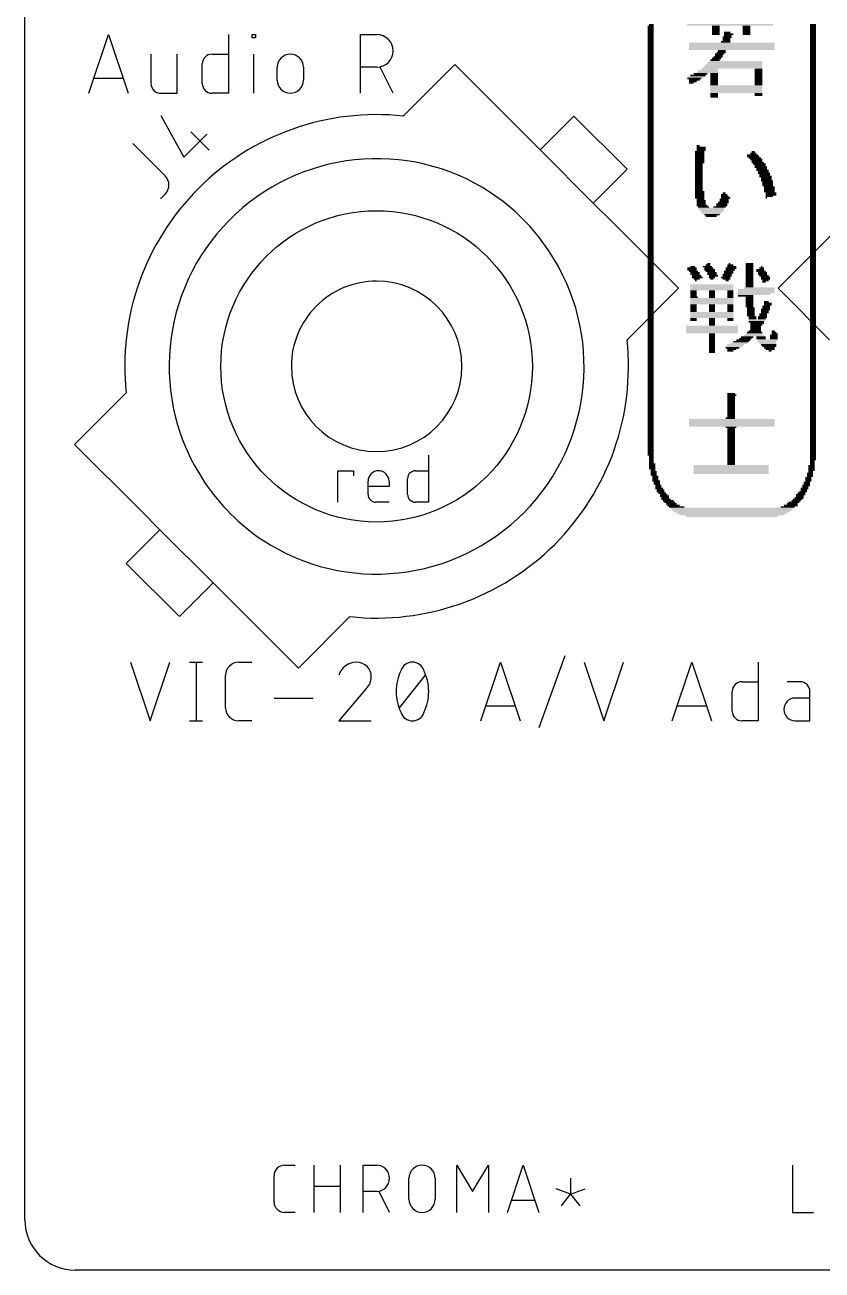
# Model space of a CAD drawing. Extents: x 0 to 29, y 0 to 47.3.
# Drawn here: x 0 to 15.87, y 0 to 24.8 of the extents above; entities that cross this region are included whole.
import ezdxf

# ---------------------------------------------------------------- set-up
doc = ezdxf.new("R2010")
doc.units = 0
for name, color, linetype in [('20', 30, 'CONTINUOUS'), ('21', 253, 'CONTINUOUS'), ('25', 253, 'CONTINUOUS'), ('51', 253, 'CONTINUOUS')]:
    doc.layers.add(name, color=color, linetype=linetype)

# ---------------------------------------------------------------- blocks, each defined once
blk = doc.blocks.new('RECT')
blk.add_solid([(-0.5, -0.5), (0.5, -0.5), (-0.5, 0.5), (0.5, 0.5)])

msp = doc.modelspace()

# ---------------------------------------------------------------- linework, layer by layer
at = {"layer": '20'}
for p, q in [((0, 1), (0, 38)), ((28, 0), (1, 0))]:
    msp.add_line(p, q, dxfattribs=at)
msp.add_arc((1, 1), 1, 180, 270, dxfattribs=at)
at = {"layer": '21'}
for p, q in [((1.2736, 23.4396), (1.663, 24.608)), ((1.663, 24.608), (2.0525, 23.4396)), ((4.0504, 24.608), (4.0504, 23.4396)), ((4.5262, 24.543), (4.5262, 24.608)), ((4.5262, 24.608), (4.5911, 24.608)), ((4.5911, 24.608), (4.5911, 24.543)), ((6.6798, 23.4396), (6.6798, 24.608)), ((6.6798, 24.608), (7.0044, 24.608)), ((4.5911, 24.543), (4.5262, 24.543)), ((2.5083, 24.2185), (2.5083, 23.6343)), ((3.0276, 23.4396), (3.0276, 24.2185)), ((3.7258, 24.2185), (4.0504, 24.2185)), ((4.5586, 23.4396), (4.5586, 24.2185)), ((3.5311, 23.6343), (3.5311, 24.0237)), ((5.0229, 23.6992), (5.0229, 23.9588)), ((5.5422, 23.9588), (5.5422, 23.6992)), ((7.0044, 23.9588), (6.6798, 23.9588)), ((7.3289, 23.4396), (7.0693, 23.9588)), ((7.5303, 22.9851), (8.5556, 24.0104)), ((8.5556, 24.0104), (9.8638, 22.7023)), ((1.9551, 23.7317), (1.3709, 23.7317)), ((2.703, 23.4396), (3.0276, 23.4396)), ((4.0504, 23.4396), (3.7258, 23.4396)), ((11.7023, 20.8638), (13.0104, 19.5556)), ((14.9896, 19.5556), (16.2624, 20.8284)), ((13.0104, 19.5556), (11.9851, 18.5303)), ((16.0149, 18.5303), (14.9896, 19.5556)), ((0.9896, 16.4444), (2.0149, 17.4697)), ((2.2977, 15.1362), (0.9896, 16.4444)), ((8.035, 16.2341), (8.035, 15.2944)), ((6.225, 15.2944), (6.225, 15.9209)), ((6.225, 15.9209), (6.5382, 15.9209)), ((6.5382, 15.9209), (6.5382, 15.8165)), ((7.774, 15.9209), (8.035, 15.9209)), ((6.8294, 15.451), (6.8294, 15.712)), ((7.2471, 15.712), (7.2471, 15.6076)), ((7.6173, 15.451), (7.6173, 15.7643)), ((7.2471, 15.6076), (6.8294, 15.6076)), ((7.2471, 15.2944), (6.9861, 15.2944)), ((8.035, 15.2944), (7.774, 15.2944)), ((5.4444, 11.9896), (4.1716, 13.2624)), ((6.4697, 13.0149), (5.4444, 11.9896)), ((10.2346, 10.8097), (10.7539, 12.2378)), ((2.1038, 12.108), (2.4932, 10.9396)), ((2.4932, 10.9396), (2.8827, 12.108)), ((3.2778, 12.108), (3.5374, 12.108)), ((3.4076, 12.108), (3.4076, 10.9396)), ((4.2538, 12.108), (4.5134, 12.108)), ((9.076, 10.9396), (9.4655, 12.108)), ((9.4655, 12.108), (9.855, 10.9396)), ((11.1334, 12.108), (11.5229, 10.9396)), ((11.5229, 10.9396), (11.9124, 12.108)), ((12.886, 10.9396), (13.2755, 12.108)), ((13.2755, 12.108), (13.665, 10.9396)), ((14.5961, 12.108), (14.5961, 10.9396)), ((3.9941, 11.1992), (3.9941, 11.8483)), ((7.4533, 11.1992), (7.9726, 11.8483)), ((14.2715, 11.7185), (14.5961, 11.7185)), ((15.43, 11.7185), (15.1704, 11.7185)), ((6.7971, 11.5887), (6.2454, 10.9396)), ((14.0768, 11.1343), (14.0768, 11.5237)), ((15.6248, 10.9396), (15.6248, 11.5237)), ((4.9613, 11.3939), (5.7402, 11.3939)), ((9.7576, 11.2317), (9.1734, 11.2317)), ((13.5676, 11.2317), (12.9834, 11.2317)), ((15.6248, 11.3939), (15.3327, 11.3939)), ((3.2778, 10.9396), (3.5374, 10.9396)), ((4.5134, 10.9396), (4.2538, 10.9396)), ((6.2454, 10.9396), (6.8945, 10.9396)), ((14.5961, 10.9396), (14.2715, 10.9396)), ((15.3327, 10.9396), (15.6248, 10.9396)), ((5.1682, 2.0892), (5.377, 2.0892)), ((5.7544, 1.1494), (5.7544, 2.0892)), ((6.2765, 2.0892), (6.2765, 1.1494)), ((6.7355, 1.1494), (6.7355, 2.0892)), ((6.7355, 2.0892), (6.9965, 2.0892)), ((8.5978, 1.1494), (8.5978, 2.0892)), ((8.5978, 2.0892), (8.911, 1.567)), ((8.911, 1.567), (9.2243, 2.0892)), ((9.2243, 2.0892), (9.2243, 1.1494)), ((9.6036, 1.1494), (9.9169, 2.0892)), ((9.9169, 2.0892), (10.2301, 1.1494)), ((15.2781, 2.0892), (15.2781, 1.1494)), ((4.9594, 1.3582), (4.9594, 1.8803)), ((7.6442, 1.4104), (7.6442, 1.8281)), ((8.1663, 1.8281), (8.1663, 1.4104)), ((10.8618, 1.8281), (10.8618, 1.5148)), ((5.7544, 1.6715), (6.2765, 1.6715)), ((6.9965, 1.567), (6.7355, 1.567)), ((7.2576, 1.1494), (7.0487, 1.567)), ((10.8618, 1.5148), (10.5746, 1.6193)), ((10.679, 1.2799), (10.8618, 1.5148)), ((10.8618, 1.5148), (11.1489, 1.6193)), ((10.8618, 1.5148), (11.0445, 1.2799)), ((10.1518, 1.3843), (9.6819, 1.3843)), ((5.377, 1.1494), (5.1682, 1.1494)), ((15.2781, 1.1494), (15.6958, 1.1494))]:
    msp.add_line(p, q, dxfattribs=at)
msp.add_circle((7, 18), 3.1, dxfattribs=at)
for centre, radius, start, end in [((7.0044, 24.2834), 0.3246, 270, 90), ((3.7258, 24.0237), 0.1947, 90, 180), ((5.2825, 23.9588), 0.2596, 0, 180), ((2.703, 23.6343), 0.1947, 180, 270), ((3.7258, 23.6343), 0.1947, 180, 270), ((5.2825, 23.6992), 0.2596, 180, 0), ((7, 18), 5.0133, 83.9278, 186.0722), ((7.0036, 18.0036), 4.1332, 56.8671, 213.8403), ((6.9964, 17.9964), 4.1332, 236.8671, 33.8403), ((7, 18), 1.6971, 179.9999, 89.9999), ((7, 18), 5.0132, 263.9275, 6.0725), ((7.0383, 15.712), 0.2088, 0, 180), ((7.774, 15.7643), 0.1566, 90, 180), ((6.9861, 15.451), 0.1566, 180, 270), ((7.774, 15.451), 0.1566, 180, 270), ((4.2538, 11.8483), 0.2596, 90.0007, 180), ((6.6024, 11.7327), 0.3753, 90.0001, 162.0549), ((6.6024, 11.8159), 0.2921, 0, 90), ((8.3512, 11.5238), 0.9628, 154.0109, 180.0001), ((7.7129, 11.8678), 0.2402, 90, 161.0751), ((7.7129, 11.8678), 0.2402, 18.9248, 90.0002), ((7.0746, 11.5237), 0.9629, 359.9999, 25.9891), ((6.5807, 11.8159), 0.3138, 313.604, 359.9996), ((14.2715, 11.5237), 0.1947, 90, 180), ((15.43, 11.5237), 0.1947, 0, 90), ((8.3512, 11.5237), 0.9629, 180, 205.9888), ((7.0746, 11.5237), 0.9629, 334.0112, 360), ((4.2538, 11.1992), 0.2596, 180, 270), ((15.3327, 11.1667), 0.2272, 90, 270), ((7.7129, 11.1797), 0.2402, 198.9254, 269.9998), ((7.7129, 11.1797), 0.2402, 270, 341.0747), ((14.2715, 11.1343), 0.1947, 180, 270), ((5.1682, 1.8803), 0.2088, 90.0009, 180), ((6.9965, 1.8281), 0.2611, 270, 90), ((7.9052, 1.8281), 0.2611, 0, 180), ((5.1682, 1.3582), 0.2088, 180, 270), ((7.9052, 1.4104), 0.2611, 180, 0)]:
    msp.add_arc(centre, radius, start, end, dxfattribs=at)
at = {"layer": '25'}
for p, q in [((2.7038, 22.9941), (3.1628, 22.1679)), ((3.1628, 22.1679), (3.6218, 22.6269)), ((3.3005, 22.6728), (3.6677, 22.3056)), ((2.1473, 22.4376), (2.7899, 21.795)), ((2.7899, 21.4278), (2.6981, 21.336))]:
    msp.add_line(p, q, dxfattribs=at)
msp.add_arc((2.6063, 21.6114), 0.2596, 315.0007, 45.0002, dxfattribs=at)
at = {"layer": '51'}
for p, q in [((10.2527, 22.3133), (10.9244, 22.9851)), ((10.9244, 22.9851), (11.9851, 21.9244)), ((9.8638, 22.7023), (10.2527, 22.3133)), ((10.2527, 22.3133), (11.3133, 21.2527)), ((11.9851, 21.9244), (11.3133, 21.2527)), ((11.3133, 21.2527), (11.7023, 20.8638)), ((2.2977, 15.1362), (2.6866, 14.7473)), ((2.6866, 14.7473), (2.0149, 14.0756)), ((2.6866, 14.7473), (3.7473, 13.6866)), ((2.0149, 14.0756), (3.0756, 13.0149)), ((3.0756, 13.0149), (3.7473, 13.6866)), ((3.7473, 13.6866), (4.1716, 13.2624))]:
    msp.add_line(p, q, dxfattribs=at)
for centre, radius, start, end in [((6.9822, 18.0176), 4.1333, 33.4866, 56.5134), ((7, 18), 1.6971, 89.9999, 179.9999), ((7.0178, 17.9824), 4.1333, 213.4866, 236.5134)]:
    msp.add_arc(centre, radius, start, end, dxfattribs=at)

# ---------------------------------------------------------------- block references
at = {"layer": '21', "yscale": 0.0305}
for p, xscale in [((12.4698, 24.8008), 0.0914), ((14.0395, 24.8008), 1.7069), ((15.6854, 24.8008), 0.1219), ((12.4545, 24.7704), 0.1219), ((12.4545, 24.7399), 0.1219), ((12.4545, 24.7094), 0.1219), ((12.4545, 24.6789), 0.1219), ((12.4545, 24.6484), 0.1219), ((12.4545, 24.618), 0.1219), ((12.4545, 24.5875), 0.1219), ((12.4545, 24.557), 0.1219), ((13.7499, 24.7704), 0.1524), ((13.7499, 24.7399), 0.1524), ((13.7499, 24.7094), 0.1524), ((13.7499, 24.6789), 0.1524), ((13.7499, 24.6484), 0.1524), ((13.7499, 24.618), 0.1524), ((13.9785, 24.557), 0.1829), ((13.9785, 24.6484), 0.1219), ((14.009, 24.618), 0.1829), ((13.9938, 24.5875), 0.1524), ((14.3595, 24.7704), 0.1524), ((14.3595, 24.7399), 0.1524), ((14.3595, 24.7094), 0.1524), ((14.3595, 24.6789), 0.1524), ((14.3595, 24.6484), 0.1524), ((14.3595, 24.618), 0.1524), ((15.6854, 24.7704), 0.1219), ((15.6854, 24.7399), 0.1219), ((15.6854, 24.7094), 0.1219), ((15.6854, 24.6789), 0.1219), ((15.6854, 24.6484), 0.1219), ((15.6854, 24.618), 0.1219), ((15.6854, 24.5875), 0.1219), ((15.6854, 24.557), 0.1219), ((12.4545, 24.5265), 0.1219), ((12.4545, 24.496), 0.1219), ((12.4545, 24.4656), 0.1219), ((12.4545, 24.4351), 0.1219), ((12.4545, 24.4046), 0.1219), ((12.4545, 24.3741), 0.1219), ((12.4545, 24.3436), 0.1219), ((12.4545, 24.3132), 0.1219), ((14.07, 24.4351), 1.7069), ((14.07, 24.4046), 1.7069), ((14.07, 24.3741), 1.7069), ((14.07, 24.3436), 1.7069), ((14.07, 24.3132), 1.7069), ((13.948, 24.4656), 0.1829), ((13.9633, 24.5265), 0.1524), ((13.9633, 24.496), 0.1524), ((15.6854, 24.5265), 0.1219), ((15.6854, 24.496), 0.1219), ((15.6854, 24.4656), 0.1219), ((15.6854, 24.4351), 0.1219), ((15.6854, 24.4046), 0.1219), ((15.6854, 24.3741), 0.1219), ((15.6854, 24.3436), 0.1219), ((15.6854, 24.3132), 0.1219), ((12.4545, 24.2827), 0.1219), ((12.4545, 24.2522), 0.1219), ((12.4545, 24.2217), 0.1219), ((12.4545, 24.1912), 0.1219), ((12.4545, 24.1608), 0.1219), ((12.4545, 24.1303), 0.1219), ((12.4545, 24.0998), 0.1219), ((12.4545, 24.0693), 0.1219), ((14.1462, 24.0693), 1.0668), ((13.7347, 24.0998), 0.1829), ((13.7652, 24.1303), 0.1829), ((13.7956, 24.1608), 0.1829), ((13.8261, 24.2217), 0.1829), ((13.8109, 24.1912), 0.1524), ((13.8566, 24.2522), 0.1829), ((13.8718, 24.2827), 0.1524), ((15.6854, 24.2827), 0.1219), ((15.6854, 24.2522), 0.1219), ((15.6854, 24.2217), 0.1219), ((15.6854, 24.1912), 0.1219), ((15.6854, 24.1608), 0.1219), ((15.6854, 24.1303), 0.1219), ((15.6854, 24.0998), 0.1219), ((15.6854, 24.0693), 0.1219), ((12.4545, 24.0388), 0.1219), ((12.4545, 24.0084), 0.1219), ((12.4545, 23.9779), 0.1219), ((12.4545, 23.9474), 0.1219), ((12.4545, 23.9169), 0.1219), ((12.4545, 23.8864), 0.1219), ((12.4545, 23.8559), 0.1219), ((12.4545, 23.8255), 0.1219), ((12.4545, 23.795), 0.1219), ((13.3994, 23.795), 0.3048), ((13.4451, 23.8255), 0.2743), ((13.5823, 23.8559), 0.4267), ((13.5975, 23.8864), 0.3962), ((13.628, 23.9169), 0.3353), ((14.0852, 23.9474), 1.1887), ((14.1004, 23.9779), 1.1582), ((14.1157, 24.0084), 1.1278), ((14.1309, 24.0388), 1.0973), ((13.7194, 23.8255), 0.1524), ((13.7194, 23.795), 0.1524), ((14.6034, 23.9169), 0.1524), ((14.6034, 23.8864), 0.1524), ((14.6034, 23.8559), 0.1524), ((14.6034, 23.8255), 0.1524), ((14.6034, 23.795), 0.1524), ((15.6854, 24.0388), 0.1219), ((15.6854, 24.0084), 0.1219), ((15.6854, 23.9779), 0.1219), ((15.6854, 23.9474), 0.1219), ((15.6854, 23.9169), 0.1219), ((15.6854, 23.8864), 0.1219), ((15.6854, 23.8559), 0.1219), ((15.6854, 23.8255), 0.1219), ((15.6854, 23.795), 0.1219), ((12.4545, 23.7645), 0.1219), ((12.4545, 23.734), 0.1219), ((12.4545, 23.7035), 0.1219), ((12.4545, 23.6731), 0.1219), ((12.4545, 23.6426), 0.1219), ((12.4545, 23.6121), 0.1219), ((12.4545, 23.5816), 0.1219), ((12.4545, 23.5511), 0.1219), ((13.3537, 23.7645), 0.3353), ((13.3232, 23.734), 0.2743), ((13.3232, 23.7035), 0.2134), ((13.2927, 23.6731), 0.1524), ((13.2622, 23.6426), 0.0914), ((13.7194, 23.7645), 0.1524), ((13.7194, 23.734), 0.1524), ((13.7194, 23.7035), 0.1524), ((13.7194, 23.6731), 0.1524), ((13.7194, 23.6426), 0.1524), ((13.7194, 23.6121), 0.1524), ((14.1614, 23.5816), 1.0363), ((14.1614, 23.5511), 1.0363), ((14.6034, 23.7645), 0.1524), ((14.6034, 23.734), 0.1524), ((14.6034, 23.7035), 0.1524), ((14.6034, 23.6731), 0.1524), ((14.6034, 23.6426), 0.1524), ((14.6034, 23.6121), 0.1524), ((15.6854, 23.7645), 0.1219), ((15.6854, 23.734), 0.1219), ((15.6854, 23.7035), 0.1219), ((15.6854, 23.6731), 0.1219), ((15.6854, 23.6426), 0.1219), ((15.6854, 23.6121), 0.1219), ((15.6854, 23.5816), 0.1219), ((15.6854, 23.5511), 0.1219), ((12.4545, 23.5207), 0.1219), ((12.4545, 23.4902), 0.1219), ((12.4545, 23.4597), 0.1219), ((12.4545, 23.4292), 0.1219), ((12.4545, 23.3987), 0.1219), ((12.4545, 23.3683), 0.1219), ((12.4545, 23.3378), 0.1219), ((12.4545, 23.3073), 0.1219), ((13.7194, 23.4292), 0.1524), ((13.7194, 23.3987), 0.1524), ((13.7194, 23.3683), 0.1524), ((14.1614, 23.5207), 1.0363), ((14.1614, 23.4902), 1.0363), ((14.1614, 23.4597), 1.0363), ((14.6034, 23.4292), 0.1524), ((14.6034, 23.3987), 0.1524), ((15.6854, 23.5207), 0.1219), ((15.6854, 23.4902), 0.1219), ((15.6854, 23.4597), 0.1219), ((15.6854, 23.4292), 0.1219), ((15.6854, 23.3987), 0.1219), ((15.6854, 23.3683), 0.1219), ((15.6854, 23.3378), 0.1219), ((15.6854, 23.3073), 0.1219), ((12.4545, 23.2768), 0.1219), ((12.4545, 23.2463), 0.1219), ((12.4545, 23.2159), 0.1219), ((12.4545, 23.1854), 0.1219), ((12.4545, 23.1549), 0.1219), ((12.4545, 23.1244), 0.1219), ((12.4545, 23.0939), 0.1219), ((12.4545, 23.0635), 0.1219), ((15.6854, 23.2768), 0.1219), ((15.6854, 23.2463), 0.1219), ((15.6854, 23.2159), 0.1219), ((15.6854, 23.1854), 0.1219), ((15.6854, 23.1549), 0.1219), ((15.6854, 23.1244), 0.1219), ((15.6854, 23.0939), 0.1219), ((15.6854, 23.0635), 0.1219), ((12.4545, 23.033), 0.1219), ((12.4545, 23.0025), 0.1219), ((12.4545, 22.972), 0.1219), ((12.4545, 22.9415), 0.1219), ((12.4545, 22.9111), 0.1219), ((12.4545, 22.8806), 0.1219), ((12.4545, 22.8501), 0.1219), ((12.4545, 22.8196), 0.1219), ((15.6854, 23.033), 0.1219), ((15.6854, 23.0025), 0.1219), ((15.6854, 22.972), 0.1219), ((15.6854, 22.9415), 0.1219), ((15.6854, 22.9111), 0.1219), ((15.6854, 22.8806), 0.1219), ((15.6854, 22.8501), 0.1219), ((15.6854, 22.8196), 0.1219), ((12.4545, 22.7891), 0.1219), ((12.4545, 22.7587), 0.1219), ((12.4545, 22.7282), 0.1219), ((12.4545, 22.6977), 0.1219), ((12.4545, 22.6672), 0.1219), ((12.4545, 22.6368), 0.1219), ((12.4545, 22.6063), 0.1219), ((12.4545, 22.5758), 0.1219), ((15.6854, 22.7891), 0.1219), ((15.6854, 22.7587), 0.1219), ((15.6854, 22.7282), 0.1219), ((15.6854, 22.6977), 0.1219), ((15.6854, 22.6672), 0.1219), ((15.6854, 22.6368), 0.1219), ((15.6854, 22.6063), 0.1219), ((15.6854, 22.5758), 0.1219), ((12.4545, 22.5453), 0.1219), ((12.4545, 22.5148), 0.1219), ((12.4545, 22.4844), 0.1219), ((12.4545, 22.4539), 0.1219), ((12.4545, 22.4234), 0.1219), ((12.4545, 22.3929), 0.1219), ((12.4545, 22.3624), 0.1219), ((12.4545, 22.332), 0.1219), ((13.3994, 22.3929), 0.061), ((13.4604, 22.3624), 0.1829), ((13.4604, 22.332), 0.1829), ((15.6854, 22.5453), 0.1219), ((15.6854, 22.5148), 0.1219), ((15.6854, 22.4844), 0.1219), ((15.6854, 22.4539), 0.1219), ((15.6854, 22.4234), 0.1219), ((15.6854, 22.3929), 0.1219), ((15.6854, 22.3624), 0.1219), ((15.6854, 22.332), 0.1219), ((12.4545, 22.3015), 0.1219), ((12.4545, 22.271), 0.1219), ((12.4545, 22.2405), 0.1219), ((12.4545, 22.21), 0.1219), ((12.4545, 22.1796), 0.1219), ((12.4545, 22.1491), 0.1219), ((12.4545, 22.1186), 0.1219), ((12.4545, 22.0881), 0.1219), ((12.4545, 22.0576), 0.1219), ((13.4299, 22.271), 0.1829), ((13.4299, 22.2405), 0.1829), ((13.4299, 22.21), 0.1829), ((13.4299, 22.1796), 0.1829), ((13.4299, 22.1491), 0.1829), ((13.4299, 22.1186), 0.1829), ((13.4299, 22.0881), 0.1829), ((13.4299, 22.0576), 0.1829), ((13.4604, 22.3015), 0.1829), ((14.4814, 22.21), 0.2134), ((14.4967, 22.1796), 0.2438), ((14.5272, 22.1491), 0.2438), ((14.5576, 22.1186), 0.2438), ((14.4967, 22.2405), 0.1219), ((14.4967, 22.271), 0.061), ((14.5729, 22.0881), 0.2134), ((14.5881, 22.0576), 0.2438), ((15.6854, 22.3015), 0.1219), ((15.6854, 22.271), 0.1219), ((15.6854, 22.2405), 0.1219), ((15.6854, 22.21), 0.1219), ((15.6854, 22.1796), 0.1219), ((15.6854, 22.1491), 0.1219), ((15.6854, 22.1186), 0.1219), ((15.6854, 22.0881), 0.1219), ((15.6854, 22.0576), 0.1219), ((12.4545, 22.0272), 0.1219), ((12.4545, 21.9967), 0.1219), ((12.4545, 21.9662), 0.1219), ((12.4545, 21.9357), 0.1219), ((12.4545, 21.9052), 0.1219), ((12.4545, 21.8748), 0.1219), ((12.4545, 21.8443), 0.1219), ((12.4545, 21.8138), 0.1219), ((13.4146, 22.0272), 0.1524), ((13.4146, 21.9967), 0.1524), ((13.4146, 21.9662), 0.1524), ((13.4146, 21.9357), 0.1524), ((13.4146, 21.9052), 0.1524), ((13.4146, 21.8748), 0.1524), ((13.4146, 21.8443), 0.1524), ((13.4146, 21.8138), 0.1524), ((14.6186, 22.0272), 0.2438), ((14.6338, 21.9967), 0.2134), ((14.6491, 21.9662), 0.2438), ((14.6643, 21.9357), 0.2134), ((14.6796, 21.9052), 0.2438), ((14.6948, 21.8748), 0.2134), ((14.71, 21.8443), 0.2438), ((14.7253, 21.8138), 0.2134), ((15.6854, 22.0272), 0.1219), ((15.6854, 21.9967), 0.1219), ((15.6854, 21.9662), 0.1219), ((15.6854, 21.9357), 0.1219), ((15.6854, 21.9052), 0.1219), ((15.6854, 21.8748), 0.1219), ((15.6854, 21.8443), 0.1219), ((15.6854, 21.8138), 0.1219), ((12.4545, 21.7833), 0.1219), ((12.4545, 21.7528), 0.1219), ((12.4545, 21.7224), 0.1219), ((12.4545, 21.6919), 0.1219), ((12.4545, 21.6614), 0.1219), ((12.4545, 21.6309), 0.1219), ((12.4545, 21.6004), 0.1219), ((12.4545, 21.57), 0.1219), ((13.4146, 21.7833), 0.1524), ((13.4146, 21.7528), 0.1524), ((13.4146, 21.7224), 0.1524), ((13.4146, 21.6919), 0.1524), ((13.4146, 21.6614), 0.1524), ((13.4146, 21.6309), 0.1524), ((13.4146, 21.6004), 0.1524), ((13.4146, 21.57), 0.1524), ((14.7405, 21.7833), 0.2438), ((14.7558, 21.7528), 0.2134), ((14.7558, 21.7224), 0.2134), ((14.771, 21.6919), 0.2438), ((14.7862, 21.6614), 0.2134), ((14.7862, 21.6309), 0.2134), ((14.7862, 21.6004), 0.2134), ((14.8167, 21.57), 0.2134), ((15.6854, 21.7833), 0.1219), ((15.6854, 21.7528), 0.1219), ((15.6854, 21.7224), 0.1219), ((15.6854, 21.6919), 0.1219), ((15.6854, 21.6614), 0.1219), ((15.6854, 21.6309), 0.1219), ((15.6854, 21.6004), 0.1219), ((15.6854, 21.57), 0.1219), ((12.4545, 21.5395), 0.1219), ((12.4545, 21.509), 0.1219), ((12.4545, 21.4785), 0.1219), ((12.4545, 21.448), 0.1219), ((12.4545, 21.4176), 0.1219), ((12.4545, 21.3871), 0.1219), ((12.4545, 21.3566), 0.1219), ((12.4545, 21.3261), 0.1219), ((13.4146, 21.5395), 0.1524), ((13.4146, 21.509), 0.1524), ((13.4299, 21.4785), 0.1829), ((13.4299, 21.448), 0.1829), ((13.4299, 21.4176), 0.1829), ((13.4299, 21.3871), 0.1829), ((13.4299, 21.3566), 0.1829), ((13.4451, 21.3261), 0.1524), ((13.9176, 21.3261), 0.1829), ((13.9328, 21.3871), 0.1524), ((13.948, 21.3566), 0.1829), ((13.9176, 21.4176), 0.1219), ((13.9176, 21.448), 0.061), ((14.8167, 21.5395), 0.2134), ((14.8167, 21.509), 0.2134), ((14.8167, 21.4785), 0.2134), ((14.8472, 21.448), 0.2134), ((14.8472, 21.4176), 0.2134), ((14.8167, 21.3871), 0.1524), ((14.7558, 21.3566), 0.0305), ((15.6854, 21.5395), 0.1219), ((15.6854, 21.509), 0.1219), ((15.6854, 21.4785), 0.1219), ((15.6854, 21.448), 0.1219), ((15.6854, 21.4176), 0.1219), ((15.6854, 21.3871), 0.1219), ((15.6854, 21.3566), 0.1219), ((15.6854, 21.3261), 0.1219), ((12.4545, 21.2956), 0.1219), ((12.4545, 21.2652), 0.1219), ((12.4545, 21.2347), 0.1219), ((12.4545, 21.2042), 0.1219), ((12.4545, 21.1737), 0.1219), ((12.4545, 21.1432), 0.1219), ((12.4545, 21.1128), 0.1219), ((12.4545, 21.0823), 0.1219), ((13.4604, 21.2956), 0.1829), ((13.4604, 21.2652), 0.1829), ((13.4604, 21.2347), 0.1829), ((13.4756, 21.2042), 0.2134), ((13.5061, 21.1737), 0.2134), ((13.6585, 21.1432), 0.5182), ((13.6737, 21.1128), 0.4877), ((13.6737, 21.0823), 0.4267), ((13.8261, 21.1737), 0.2438), ((13.8718, 21.2347), 0.2134), ((13.8718, 21.2042), 0.2134), ((13.9023, 21.2652), 0.2134), ((13.9176, 21.2956), 0.1829), ((15.6854, 21.2956), 0.1219), ((15.6854, 21.2652), 0.1219), ((15.6854, 21.2347), 0.1219), ((15.6854, 21.2042), 0.1219), ((15.6854, 21.1737), 0.1219), ((15.6854, 21.1432), 0.1219), ((15.6854, 21.1128), 0.1219), ((15.6854, 21.0823), 0.1219), ((12.4545, 21.0518), 0.1219), ((12.4545, 21.0213), 0.1219), ((12.4545, 20.9908), 0.1219), ((12.4545, 20.9604), 0.1219), ((12.4545, 20.9299), 0.1219), ((12.4545, 20.8994), 0.1219), ((12.4545, 20.8689), 0.1219), ((12.4545, 20.8384), 0.1219), ((13.6585, 21.0518), 0.3962), ((13.6737, 21.0213), 0.3048), ((13.6585, 20.9908), 0.2134), ((15.6854, 21.0518), 0.1219), ((15.6854, 21.0213), 0.1219), ((15.6854, 20.9908), 0.1219), ((15.6854, 20.9604), 0.1219), ((15.6854, 20.9299), 0.1219), ((15.6854, 20.8994), 0.1219), ((15.6854, 20.8689), 0.1219), ((15.6854, 20.8384), 0.1219), ((12.4545, 20.808), 0.1219), ((12.4545, 20.7775), 0.1219), ((12.4545, 20.747), 0.1219), ((12.4545, 20.7165), 0.1219), ((12.4545, 20.686), 0.1219), ((12.4545, 20.6556), 0.1219), ((12.4545, 20.6251), 0.1219), ((12.4545, 20.5946), 0.1219), ((15.6854, 20.808), 0.1219), ((15.6854, 20.7775), 0.1219), ((15.6854, 20.747), 0.1219), ((15.6854, 20.7165), 0.1219), ((15.6854, 20.686), 0.1219), ((15.6854, 20.6556), 0.1219), ((15.6854, 20.6251), 0.1219), ((15.6854, 20.5946), 0.1219), ((12.4545, 20.5641), 0.1219), ((12.4545, 20.5336), 0.1219), ((12.4545, 20.5032), 0.1219), ((12.4545, 20.4727), 0.1219), ((12.4545, 20.4422), 0.1219), ((12.4545, 20.4117), 0.1219), ((12.4545, 20.3812), 0.1219), ((12.4545, 20.3508), 0.1219), ((15.6854, 20.5641), 0.1219), ((15.6854, 20.5336), 0.1219), ((15.6854, 20.5032), 0.1219), ((15.6854, 20.4727), 0.1219), ((15.6854, 20.4422), 0.1219), ((15.6854, 20.4117), 0.1219), ((15.6854, 20.3812), 0.1219), ((15.6854, 20.3508), 0.1219), ((12.4545, 20.3203), 0.1219), ((12.4545, 20.2898), 0.1219), ((12.4545, 20.2593), 0.1219), ((12.4545, 20.2288), 0.1219), ((12.4545, 20.1984), 0.1219), ((12.4545, 20.1679), 0.1219), ((12.4545, 20.1374), 0.1219), ((12.4545, 20.1069), 0.1219), ((12.4545, 20.0764), 0.1219), ((15.6854, 20.3203), 0.1219), ((15.6854, 20.2898), 0.1219), ((15.6854, 20.2593), 0.1219), ((15.6854, 20.2288), 0.1219), ((15.6854, 20.1984), 0.1219), ((15.6854, 20.1679), 0.1219), ((15.6854, 20.1374), 0.1219), ((15.6854, 20.1069), 0.1219), ((15.6854, 20.0764), 0.1219), ((12.4545, 20.046), 0.1219), ((12.4545, 20.0155), 0.1219), ((12.4545, 19.985), 0.1219), ((12.4545, 19.9545), 0.1219), ((12.4545, 19.924), 0.1219), ((12.4545, 19.8936), 0.1219), ((12.4545, 19.8631), 0.1219), ((12.4545, 19.8326), 0.1219), ((13.2775, 19.9545), 0.1829), ((13.2775, 19.924), 0.1829), ((13.3079, 19.8936), 0.1829), ((13.2927, 19.985), 0.0914), ((13.3384, 19.8631), 0.1829), ((13.3384, 19.8326), 0.1829), ((13.5823, 19.985), 0.1829), ((13.6128, 19.9545), 0.1829), ((13.628, 19.924), 0.2134), ((13.5975, 20.0155), 0.0914), ((13.6432, 19.8936), 0.1829), ((13.6128, 20.046), 0.061), ((13.6737, 19.8631), 0.1829), ((13.6737, 19.8326), 0.1829), ((13.9785, 19.8326), 0.1829), ((14.009, 19.8936), 0.1829), ((14.009, 19.8631), 0.1829), ((14.0547, 19.9545), 0.2134), ((14.0395, 19.924), 0.1829), ((14.0395, 20.0155), 0.1219), ((14.07, 19.985), 0.1829), ((14.0242, 20.046), 0.0305), ((14.4205, 20.046), 0.1524), ((14.4205, 20.0155), 0.1524), ((14.4205, 19.985), 0.1524), ((14.4205, 19.9545), 0.1524), ((14.4205, 19.924), 0.1524), ((14.4205, 19.8936), 0.1524), ((14.4205, 19.8631), 0.1524), ((14.4205, 19.8326), 0.1524), ((14.6338, 19.924), 0.1524), ((14.6491, 19.8936), 0.1829), ((14.6796, 19.8631), 0.1829), ((14.6796, 19.8326), 0.1829), ((14.6643, 19.9545), 0.0914), ((14.6643, 19.985), 0.0305), ((15.6854, 20.046), 0.1219), ((15.6854, 20.0155), 0.1219), ((15.6854, 19.985), 0.1219), ((15.6854, 19.9545), 0.1219), ((15.6854, 19.924), 0.1219), ((15.6854, 19.8936), 0.1219), ((15.6854, 19.8631), 0.1219), ((15.6854, 19.8326), 0.1219), ((12.4545, 19.8021), 0.1219), ((12.4545, 19.7716), 0.1219), ((12.4545, 19.7412), 0.1219), ((12.4545, 19.7107), 0.1219), ((12.4545, 19.6802), 0.1219), ((12.4545, 19.6497), 0.1219), ((12.4545, 19.6192), 0.1219), ((12.4545, 19.5888), 0.1219), ((13.6737, 19.6192), 0.8534), ((13.6737, 19.5888), 0.8534), ((13.3689, 19.8021), 0.1829), ((13.3841, 19.7716), 0.2134), ((13.3689, 19.7412), 0.1219), ((13.3537, 19.7107), 0.0305), ((13.7042, 19.8021), 0.1829), ((13.6737, 19.7716), 0.1219), ((13.6737, 19.7412), 0.061), ((13.948, 19.7716), 0.1829), ((13.9785, 19.8021), 0.1829), ((13.9633, 19.7412), 0.1524), ((13.9785, 19.7107), 0.061), ((14.4205, 19.8021), 0.1524), ((14.4205, 19.7716), 0.1524), ((14.4205, 19.7412), 0.1524), ((14.4205, 19.7107), 0.1524), ((14.4205, 19.6802), 0.1524), ((14.4205, 19.6497), 0.1524), ((14.4205, 19.6192), 0.1524), ((14.4205, 19.5888), 0.1524), ((14.71, 19.8021), 0.1829), ((14.7405, 19.7716), 0.1829), ((14.7405, 19.7412), 0.1829), ((14.71, 19.6802), 0.061), ((14.7405, 19.7107), 0.1219), ((15.6854, 19.8021), 0.1219), ((15.6854, 19.7716), 0.1219), ((15.6854, 19.7412), 0.1219), ((15.6854, 19.7107), 0.1219), ((15.6854, 19.6802), 0.1219), ((15.6854, 19.6497), 0.1219), ((15.6854, 19.6192), 0.1219), ((15.6854, 19.5888), 0.1219), ((12.4545, 19.5583), 0.1219), ((12.4545, 19.5278), 0.1219), ((12.4545, 19.4973), 0.1219), ((12.4545, 19.4668), 0.1219), ((12.4545, 19.4364), 0.1219), ((12.4545, 19.4059), 0.1219), ((12.4545, 19.3754), 0.1219), ((12.4545, 19.3449), 0.1219), ((13.6737, 19.5583), 0.8534), ((13.6737, 19.5278), 0.8534), ((13.3079, 19.4973), 0.1219), ((13.3079, 19.4668), 0.1219), ((13.3079, 19.4364), 0.1219), ((13.3079, 19.4059), 0.1219), ((13.3232, 19.3754), 0.1524), ((13.6737, 19.3449), 0.8534), ((13.6737, 19.4973), 0.1219), ((13.6737, 19.4668), 0.1219), ((13.6737, 19.4364), 0.1219), ((13.6737, 19.4059), 0.1219), ((13.6737, 19.3754), 0.1219), ((14.0395, 19.4973), 0.1219), ((14.0395, 19.4668), 0.1219), ((14.0395, 19.4364), 0.1219), ((14.0395, 19.4059), 0.1219), ((14.0395, 19.3754), 0.1219), ((14.5576, 19.5278), 0.7315), ((14.5576, 19.4973), 0.7315), ((14.5576, 19.4668), 0.7315), ((14.5119, 19.4364), 0.6401), ((14.3443, 19.4059), 0.3048), ((14.6186, 19.5583), 0.6096), ((14.4205, 19.3754), 0.1524), ((14.4205, 19.3449), 0.1524), ((15.6854, 19.5583), 0.1219), ((15.6854, 19.5278), 0.1219), ((15.6854, 19.4973), 0.1219), ((15.6854, 19.4668), 0.1219), ((15.6854, 19.4364), 0.1219), ((15.6854, 19.4059), 0.1219), ((15.6854, 19.3754), 0.1219), ((15.6854, 19.3449), 0.1219), ((12.4545, 19.3144), 0.1219), ((12.4545, 19.284), 0.1219), ((12.4545, 19.2535), 0.1219), ((12.4545, 19.223), 0.1219), ((12.4545, 19.1925), 0.1219), ((12.4545, 19.162), 0.1219), ((12.4545, 19.1316), 0.1219), ((12.4545, 19.1011), 0.1219), ((13.6737, 19.3144), 0.8534), ((13.6737, 19.284), 0.8534), ((13.6737, 19.2535), 0.8534), ((13.3079, 19.223), 0.1219), ((13.3079, 19.1925), 0.1219), ((13.3079, 19.162), 0.1219), ((13.3079, 19.1316), 0.1219), ((13.3079, 19.1011), 0.1219), ((13.6737, 19.223), 0.1219), ((13.6737, 19.1925), 0.1219), ((13.6737, 19.162), 0.1219), ((13.6737, 19.1316), 0.1219), ((13.6737, 19.1011), 0.1219), ((14.0395, 19.223), 0.1219), ((14.0395, 19.1925), 0.1219), ((14.0395, 19.162), 0.1219), ((14.0395, 19.1316), 0.1219), ((14.0395, 19.1011), 0.1219), ((14.4205, 19.3144), 0.1524), ((14.4205, 19.284), 0.1524), ((14.4205, 19.2535), 0.1524), ((14.4205, 19.223), 0.1524), ((14.4205, 19.1925), 0.1524), ((14.451, 19.162), 0.1524), ((14.451, 19.1316), 0.1524), ((14.451, 19.1011), 0.1524), ((14.7405, 19.1316), 0.1829), ((14.7253, 19.1011), 0.1524), ((14.7558, 19.1925), 0.1524), ((14.7558, 19.162), 0.1524), ((14.7862, 19.2535), 0.1524), ((14.7862, 19.223), 0.1524), ((14.7558, 19.284), 0.0914), ((15.6854, 19.3144), 0.1219), ((15.6854, 19.284), 0.1219), ((15.6854, 19.2535), 0.1219), ((15.6854, 19.223), 0.1219), ((15.6854, 19.1925), 0.1219), ((15.6854, 19.162), 0.1219), ((15.6854, 19.1316), 0.1219), ((15.6854, 19.1011), 0.1219), ((12.4545, 19.0706), 0.1219), ((12.4545, 19.0401), 0.1219), ((12.4545, 19.0096), 0.1219), ((12.4545, 18.9792), 0.1219), ((12.4545, 18.9487), 0.1219), ((12.4545, 18.9182), 0.1219), ((12.4545, 18.8877), 0.1219), ((12.4545, 18.8572), 0.1219), ((13.6737, 19.0706), 0.8534), ((13.6737, 19.0401), 0.8534), ((13.6737, 19.0096), 0.8534), ((13.6737, 18.9792), 0.8534), ((13.3079, 18.9487), 0.1219), ((13.3079, 18.9182), 0.1219), ((13.6737, 18.9487), 0.1219), ((13.6737, 18.9182), 0.1219), ((13.6737, 18.8877), 0.1219), ((13.6737, 18.8572), 0.1219), ((14.0395, 18.9487), 0.1219), ((14.0395, 18.9182), 0.1219), ((14.451, 19.0706), 0.1524), ((14.451, 19.0401), 0.1524), ((14.451, 19.0096), 0.1524), ((14.4814, 18.9792), 0.1524), ((14.4814, 18.9487), 0.1524), ((14.5576, 18.8877), 0.3048), ((14.5729, 18.9182), 0.3353), ((14.5729, 18.8572), 0.2743), ((14.6643, 18.9487), 0.1524), ((14.6796, 18.9792), 0.1829), ((14.6948, 19.0401), 0.1524), ((14.6948, 19.0096), 0.1524), ((14.7253, 19.0706), 0.1524), ((15.6854, 19.0706), 0.1219), ((15.6854, 19.0401), 0.1219), ((15.6854, 19.0096), 0.1219), ((15.6854, 18.9792), 0.1219), ((15.6854, 18.9487), 0.1219), ((15.6854, 18.9182), 0.1219), ((15.6854, 18.8877), 0.1219), ((15.6854, 18.8572), 0.1219), ((12.4545, 18.8268), 0.1219), ((12.4545, 18.7963), 0.1219), ((12.4545, 18.7658), 0.1219), ((12.4545, 18.7353), 0.1219), ((12.4545, 18.7048), 0.1219), ((12.4545, 18.6744), 0.1219), ((12.4545, 18.6439), 0.1219), ((12.4545, 18.6134), 0.1219), ((13.6737, 18.7963), 1.0363), ((13.6737, 18.7658), 1.0363), ((13.6737, 18.7353), 1.0363), ((13.6737, 18.7048), 1.0363), ((13.6737, 18.6744), 1.0363), ((13.6737, 18.8268), 0.1219), ((13.6737, 18.6439), 0.1219), ((13.6737, 18.6134), 0.1219), ((14.5119, 18.6134), 0.3962), ((14.5119, 18.6439), 0.3353), ((14.5272, 18.6744), 0.3048), ((14.5272, 18.7048), 0.2438), ((14.5576, 18.8268), 0.2438), ((14.5424, 18.7963), 0.2134), ((14.5424, 18.7658), 0.2134), ((14.5424, 18.7353), 0.2134), ((14.9082, 18.6134), 0.1524), ((14.8929, 18.7048), 0.061), ((14.9082, 18.6744), 0.0914), ((14.9234, 18.6439), 0.1219), ((15.6854, 18.8268), 0.1219), ((15.6854, 18.7963), 0.1219), ((15.6854, 18.7658), 0.1219), ((15.6854, 18.7353), 0.1219), ((15.6854, 18.7048), 0.1219), ((15.6854, 18.6744), 0.1219), ((15.6854, 18.6439), 0.1219), ((15.6854, 18.6134), 0.1219), ((12.4545, 18.5829), 0.1219), ((12.4545, 18.5524), 0.1219), ((12.4545, 18.522), 0.1219), ((12.4545, 18.4915), 0.1219), ((12.4545, 18.461), 0.1219), ((12.4545, 18.4305), 0.1219), ((12.4545, 18.4), 0.1219), ((12.4545, 18.3696), 0.1219), ((12.4545, 18.3391), 0.1219), ((13.6737, 18.5829), 0.1219), ((13.6737, 18.5524), 0.1219), ((13.6737, 18.522), 0.1219), ((13.6737, 18.4915), 0.1219), ((13.6737, 18.461), 0.1219), ((13.6737, 18.4305), 0.1219), ((13.6737, 18.4), 0.1219), ((13.6737, 18.3696), 0.1219), ((13.6737, 18.3391), 0.1219), ((14.1157, 18.4), 0.3353), ((14.0852, 18.3696), 0.2743), ((14.1462, 18.4305), 0.3353), ((14.07, 18.3391), 0.1829), ((14.2071, 18.461), 0.3353), ((14.2528, 18.4915), 0.3048), ((14.2986, 18.522), 0.2743), ((14.3443, 18.5524), 0.2438), ((14.3748, 18.5829), 0.2438), ((14.6491, 18.5829), 0.1829), ((14.6491, 18.5524), 0.1829), ((14.7862, 18.522), 0.3962), ((14.771, 18.4915), 0.3658), ((14.7862, 18.461), 0.3353), ((14.8015, 18.4305), 0.3048), ((14.8167, 18.4), 0.2743), ((14.8167, 18.3696), 0.2134), ((14.832, 18.3391), 0.1829), ((14.9082, 18.5829), 0.1524), ((14.9082, 18.5524), 0.1524), ((15.6854, 18.5829), 0.1219), ((15.6854, 18.5524), 0.1219), ((15.6854, 18.522), 0.1219), ((15.6854, 18.4915), 0.1219), ((15.6854, 18.461), 0.1219), ((15.6854, 18.4305), 0.1219), ((15.6854, 18.4), 0.1219), ((15.6854, 18.3696), 0.1219), ((15.6854, 18.3391), 0.1219), ((12.4545, 18.3086), 0.1219), ((12.4545, 18.2781), 0.1219), ((12.4545, 18.2476), 0.1219), ((12.4545, 18.2172), 0.1219), ((12.4545, 18.1867), 0.1219), ((12.4545, 18.1562), 0.1219), ((12.4545, 18.1257), 0.1219), ((12.4545, 18.0952), 0.1219), ((13.6737, 18.3086), 0.1219), ((13.6737, 18.2781), 0.1219), ((14.0395, 18.3086), 0.1219), ((14.832, 18.3086), 0.061), ((15.6854, 18.3086), 0.1219), ((15.6854, 18.2781), 0.1219), ((15.6854, 18.2476), 0.1219), ((15.6854, 18.2172), 0.1219), ((15.6854, 18.1867), 0.1219), ((15.6854, 18.1562), 0.1219), ((15.6854, 18.1257), 0.1219), ((15.6854, 18.0952), 0.1219), ((12.4545, 18.0648), 0.1219), ((12.4545, 18.0343), 0.1219), ((12.4545, 18.0038), 0.1219), ((12.4545, 17.9733), 0.1219), ((12.4545, 17.9428), 0.1219), ((12.4545, 17.9123), 0.1219), ((12.4545, 17.8819), 0.1219), ((12.4545, 17.8514), 0.1219), ((15.6854, 18.0648), 0.1219), ((15.6854, 18.0343), 0.1219), ((15.6854, 18.0038), 0.1219), ((15.6854, 17.9733), 0.1219), ((15.6854, 17.9428), 0.1219), ((15.6854, 17.9123), 0.1219), ((15.6854, 17.8819), 0.1219), ((15.6854, 17.8514), 0.1219), ((12.4545, 17.8209), 0.1219), ((12.4545, 17.7904), 0.1219), ((12.4545, 17.7599), 0.1219), ((12.4545, 17.7295), 0.1219), ((12.4545, 17.699), 0.1219), ((12.4545, 17.6685), 0.1219), ((12.4545, 17.638), 0.1219), ((12.4545, 17.6075), 0.1219), ((15.6854, 17.8209), 0.1219), ((15.6854, 17.7904), 0.1219), ((15.6854, 17.7599), 0.1219), ((15.6854, 17.7295), 0.1219), ((15.6854, 17.699), 0.1219), ((15.6854, 17.6685), 0.1219), ((15.6854, 17.638), 0.1219), ((15.6854, 17.6075), 0.1219), ((12.4545, 17.5771), 0.1219), ((12.4545, 17.5466), 0.1219), ((12.4545, 17.5161), 0.1219), ((12.4545, 17.4856), 0.1219), ((12.4545, 17.4551), 0.1219), ((12.4545, 17.4247), 0.1219), ((12.4545, 17.3942), 0.1219), ((12.4545, 17.3637), 0.1219), ((14.0547, 17.4551), 0.1524), ((14.0547, 17.3942), 0.1524), ((14.0547, 17.3637), 0.1524), ((14.07, 17.4247), 0.1829), ((15.6854, 17.5771), 0.1219), ((15.6854, 17.5466), 0.1219), ((15.6854, 17.5161), 0.1219), ((15.6854, 17.4856), 0.1219), ((15.6854, 17.4551), 0.1219), ((15.6854, 17.4247), 0.1219), ((15.6854, 17.3942), 0.1219), ((15.6854, 17.3637), 0.1219), ((12.4545, 17.3332), 0.1219), ((12.4545, 17.3027), 0.1219), ((12.4545, 17.2723), 0.1219), ((12.4545, 17.2418), 0.1219), ((12.4545, 17.2113), 0.1219), ((12.4545, 17.1808), 0.1219), ((12.4545, 17.1503), 0.1219), ((12.4545, 17.1199), 0.1219), ((14.0547, 17.3332), 0.1524), ((14.0547, 17.3027), 0.1524), ((14.0547, 17.2723), 0.1524), ((14.0547, 17.2418), 0.1524), ((14.0547, 17.2113), 0.1524), ((14.0547, 17.1808), 0.1524), ((14.0547, 17.1503), 0.1524), ((14.0547, 17.1199), 0.1524), ((15.6854, 17.3332), 0.1219), ((15.6854, 17.3027), 0.1219), ((15.6854, 17.2723), 0.1219), ((15.6854, 17.2418), 0.1219), ((15.6854, 17.2113), 0.1219), ((15.6854, 17.1808), 0.1219), ((15.6854, 17.1503), 0.1219), ((15.6854, 17.1199), 0.1219), ((12.4545, 17.0894), 0.1219), ((12.4545, 17.0589), 0.1219), ((12.4545, 17.0284), 0.1219), ((12.4545, 16.9979), 0.1219), ((12.4545, 16.9675), 0.1219), ((12.4545, 16.937), 0.1219), ((12.4545, 16.9065), 0.1219), ((12.4545, 16.876), 0.1219), ((14.07, 16.937), 1.7069), ((14.07, 16.9065), 1.7069), ((14.07, 16.876), 1.7069), ((14.0395, 16.9675), 0.1829), ((14.0547, 17.0894), 0.1524), ((14.0547, 17.0589), 0.1524), ((14.0547, 17.0284), 0.1524), ((14.0547, 16.9979), 0.1524), ((15.6854, 17.0894), 0.1219), ((15.6854, 17.0589), 0.1219), ((15.6854, 17.0284), 0.1219), ((15.6854, 16.9979), 0.1219), ((15.6854, 16.9675), 0.1219), ((15.6854, 16.937), 0.1219), ((15.6854, 16.9065), 0.1219), ((15.6854, 16.876), 0.1219), ((12.4545, 16.8455), 0.1219), ((12.4545, 16.8151), 0.1219), ((12.4545, 16.7846), 0.1219), ((12.4545, 16.7541), 0.1219), ((12.4545, 16.7236), 0.1219), ((12.4545, 16.6931), 0.1219), ((12.4545, 16.6627), 0.1219), ((12.4545, 16.6322), 0.1219), ((12.4545, 16.6017), 0.1219), ((14.07, 16.8455), 1.7069), ((14.07, 16.8151), 1.7069), ((14.0547, 16.7846), 0.2134), ((14.0547, 16.7541), 0.1524), ((14.0547, 16.7236), 0.1524), ((14.0547, 16.6931), 0.1524), ((14.0547, 16.6627), 0.1524), ((14.0547, 16.6322), 0.1524), ((14.0547, 16.6017), 0.1524), ((15.6854, 16.8455), 0.1219), ((15.6854, 16.8151), 0.1219), ((15.6854, 16.7846), 0.1219), ((15.6854, 16.7541), 0.1219), ((15.6854, 16.7236), 0.1219), ((15.6854, 16.6931), 0.1219), ((15.6854, 16.6627), 0.1219), ((15.6854, 16.6322), 0.1219), ((15.6854, 16.6017), 0.1219), ((12.4545, 16.5712), 0.1219), ((12.4545, 16.5407), 0.1219), ((12.4545, 16.5103), 0.1219), ((12.4545, 16.4798), 0.1219), ((12.4545, 16.4493), 0.1219), ((12.4545, 16.4188), 0.1219), ((12.4545, 16.3883), 0.1219), ((12.4545, 16.3579), 0.1219), ((14.0547, 16.5712), 0.1524), ((14.0547, 16.5407), 0.1524), ((14.0547, 16.5103), 0.1524), ((14.0547, 16.4798), 0.1524), ((14.0547, 16.4493), 0.1524), ((14.0547, 16.4188), 0.1524), ((14.0547, 16.3883), 0.1524), ((14.0547, 16.3579), 0.1524), ((15.6854, 16.5712), 0.1219), ((15.6854, 16.5407), 0.1219), ((15.6854, 16.5103), 0.1219), ((15.6854, 16.4798), 0.1219), ((15.6854, 16.4493), 0.1219), ((15.6854, 16.4188), 0.1219), ((15.6854, 16.3883), 0.1219), ((15.6854, 16.3579), 0.1219), ((12.4545, 16.3274), 0.1219), ((12.4545, 16.2969), 0.1219), ((12.4545, 16.2664), 0.1219), ((12.4545, 16.236), 0.1219), ((12.4698, 16.2055), 0.0914), ((12.4698, 16.175), 0.0914), ((12.4698, 16.1445), 0.0914), ((12.4698, 16.114), 0.0914), ((14.0547, 16.3274), 0.1524), ((14.0547, 16.2969), 0.1524), ((14.0547, 16.2664), 0.1524), ((14.0547, 16.236), 0.1524), ((14.0547, 16.2055), 0.1524), ((14.0547, 16.175), 0.1524), ((14.0547, 16.1445), 0.1524), ((14.0547, 16.114), 0.1524), ((15.6854, 16.3274), 0.1219), ((15.6854, 16.2969), 0.1219), ((15.6854, 16.2664), 0.1219), ((15.6854, 16.236), 0.1219), ((15.6854, 16.2055), 0.1219), ((15.6854, 16.175), 0.1219), ((15.6854, 16.1445), 0.1219), ((15.6702, 16.114), 0.0914), ((12.485, 16.0531), 0.1219), ((12.485, 16.0226), 0.1219), ((12.485, 15.9921), 0.1219), ((12.485, 15.9616), 0.1219), ((12.4698, 16.0836), 0.0914), ((12.5002, 15.9312), 0.0914), ((12.5155, 15.9007), 0.1219), ((12.5155, 15.8702), 0.1219), ((14.0547, 16.0226), 1.4935), ((14.0547, 15.9921), 1.4935), ((14.0547, 15.9616), 1.4935), ((14.0547, 15.9312), 1.4935), ((14.0547, 15.9007), 1.4935), ((14.0547, 15.8702), 1.4935), ((14.0547, 16.0836), 0.1524), ((14.0547, 16.0531), 0.1524), ((15.6244, 15.8702), 0.1219), ((15.6549, 16.0226), 0.1219), ((15.6549, 15.9921), 0.1219), ((15.6549, 15.9616), 0.1219), ((15.6549, 15.9312), 0.1219), ((15.6397, 15.9007), 0.0914), ((15.6702, 16.0836), 0.0914), ((15.6702, 16.0531), 0.0914), ((12.5155, 15.8397), 0.1219), ((12.546, 15.8092), 0.1219), ((12.546, 15.7788), 0.1219), ((12.546, 15.7483), 0.1219), ((12.5612, 15.7178), 0.1524), ((12.5764, 15.6873), 0.1219), ((12.5764, 15.6568), 0.1219), ((12.6069, 15.6264), 0.1219), ((15.5482, 15.6264), 0.1524), ((15.5635, 15.6873), 0.1219), ((15.5635, 15.6568), 0.1219), ((15.594, 15.7788), 0.1219), ((15.594, 15.7483), 0.1219), ((15.594, 15.7178), 0.1219), ((15.6244, 15.8397), 0.1219), ((15.6244, 15.8092), 0.1219), ((12.6069, 15.5959), 0.1219), ((12.6222, 15.5654), 0.1524), ((12.6526, 15.5349), 0.1524), ((12.6526, 15.5044), 0.1524), ((12.6831, 15.474), 0.1524), ((12.7288, 15.413), 0.1829), ((12.7136, 15.4435), 0.1524), ((12.7441, 15.3825), 0.1524), ((15.4111, 15.3825), 0.1829), ((15.4416, 15.4435), 0.1829), ((15.4263, 15.413), 0.1524), ((15.4568, 15.474), 0.1524), ((15.4873, 15.5044), 0.1524), ((15.5025, 15.5349), 0.1219), ((15.5178, 15.5654), 0.1524), ((15.533, 15.5959), 0.1219), ((12.7593, 15.352), 0.1829), ((12.805, 15.3216), 0.2134), ((12.8355, 15.2911), 0.2134), ((12.866, 15.2606), 0.2134), ((12.9117, 15.2301), 0.2438), ((12.9727, 15.1996), 0.3048), ((14.07, 15.1692), 2.4384), ((14.07, 15.1387), 2.3774), ((15.1825, 15.1996), 0.2743), ((15.2434, 15.2301), 0.2743), ((15.2739, 15.2606), 0.2134), ((15.3044, 15.2911), 0.2134), ((15.3501, 15.3216), 0.1829), ((15.3806, 15.352), 0.1829), ((14.07, 15.1082), 2.3165), ((14.07, 15.0777), 2.1946), ((14.07, 15.0472), 2.0726), ((14.07, 15.0168), 1.8288)]:
    msp.add_blockref('RECT', p, dxfattribs=dict(at, xscale=xscale))

doc.saveas('drawing.dxf')
